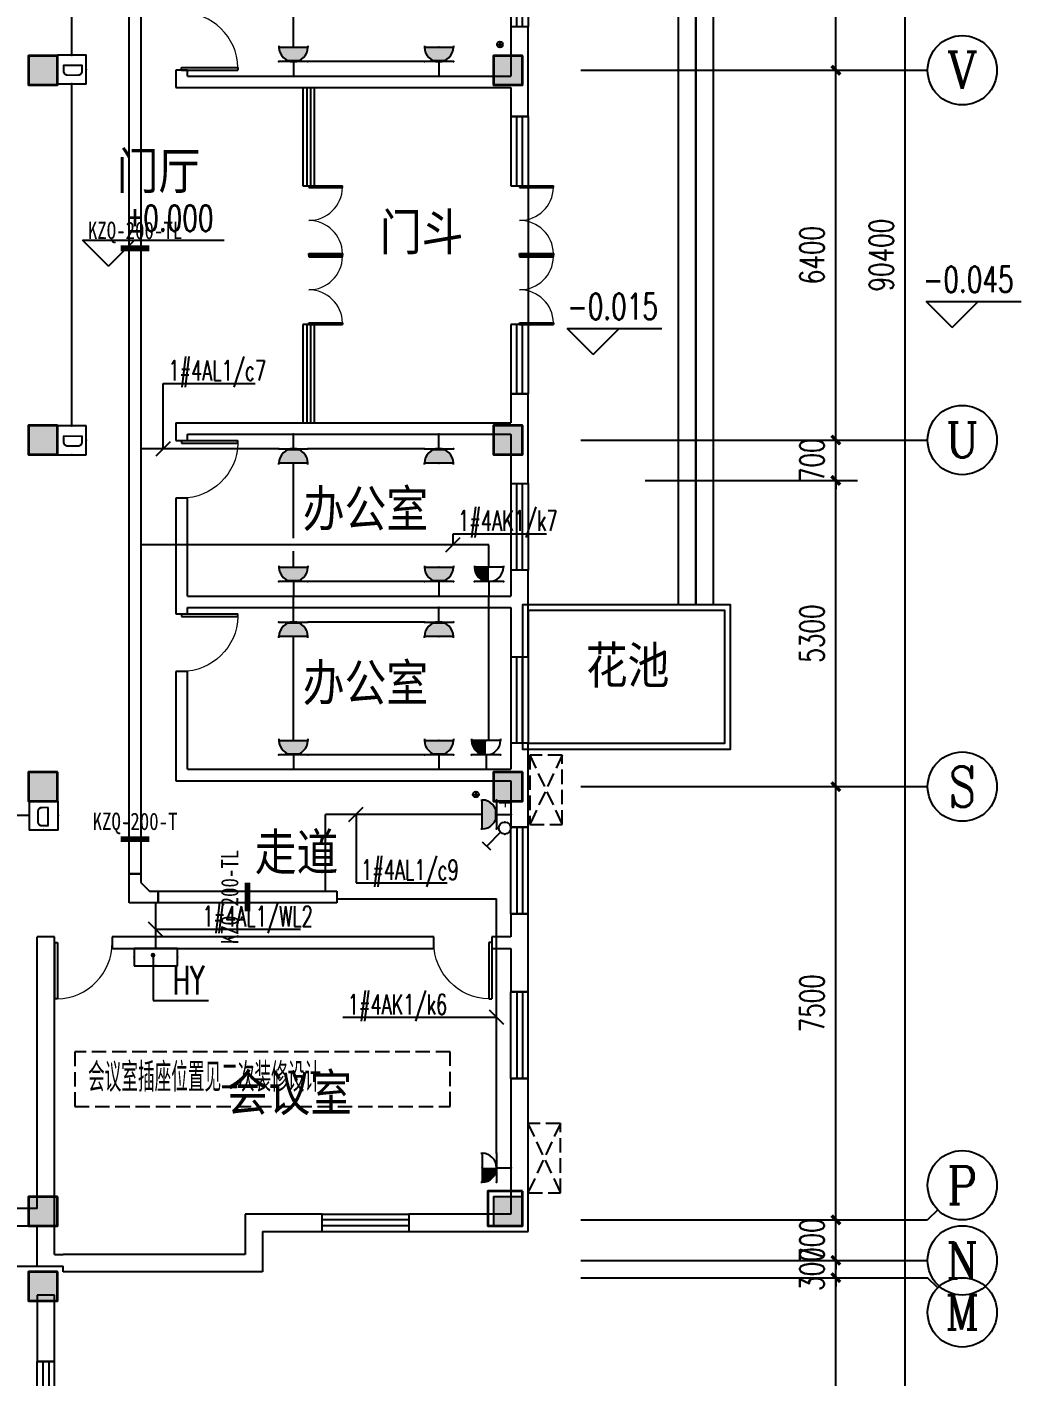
# Model space of a CAD drawing. Extents: x 0 to 302064749, y -59725395 to 1524223.
# Drawn here: x 2162855 to 2180055, y 1442572 to 1465924 of the extents above; entities that cross this region are included whole.
import ezdxf
from ezdxf.enums import TextEntityAlignment as Align

# ---------------------------------------------------------------- set-up
doc = ezdxf.new("R2010")
doc.units = 0
doc.header["$LTSCALE"] = 1000
doc.linetypes.add('DASH', pattern=[0.35, 0.25, -0.1])
for name, color, linetype in [('0-底图', 7, 'Continuous'), ('AXIS', 3, 'Continuous'), ('AXIS_TEXT', 7, 'Continuous'), ('CABLETRAY', 4, 'Continuous'), ('COLU', 7, 'Continuous'), ('COLU_HATCH', 251, 'Continuous'), ('CURTWALL', 4, 'Continuous'), ('DIM-照明', 3, 'Continuous'), ('DIM-箱柜', 7, 'Continuous'), ('DIM_ELEV', 3, 'Continuous'), ('DOTLN', 2, 'DASH'), ('EQUIP-插座', 3, 'Continuous'), ('EQUIP-消防', 3, 'Continuous'), ('EQUIP-照明', 3, 'Continuous'), ('EQUIP-箱柜', 3, 'Continuous'), ('PUB_TEXT', 7, 'Continuous'), ('STAIR', 2, 'Continuous'), ('TEL_TEXT', 7, 'Continuous'), ('TEXT', 7, 'Continuous'), ('WALL', 2, 'Continuous'), ('WINDOW', 4, 'Continuous'), ('WIRE-照明', 6, 'Continuous'), ('抗震支吊架', 2, 'Continuous'), ('排水', 153, 'Continuous'), ('看线', 30, 'Continuous'), ('空调外机', 211, 'Continuous')]:
    doc.layers.add(name, color=color, linetype=linetype)
doc.layers.add('砼柱', color=2, linetype='Continuous', lineweight=35)
doc.styles.add('_TCH_AXIS', font='COMPLEX', dxfattribs={"bigfont": 'GBCBIG'})
doc.styles.add('_TCH_DIM', font='SIMPLEX', dxfattribs={"width": 0.8, "height": 5, "bigfont": 'HZTXT'})
doc.styles.add('_TEL_DIM', font='simplex.shx', dxfattribs={"width": 0.8, "height": 3.5, "bigfont": 'gbcbig.shx'})
doc.styles.add('A_DIM_T3', font='simplex.shx', dxfattribs={"width": 0.7, "bigfont": 'gbcbig.shx'})
doc.styles.add('COMPLEX', font='COMPLEX')
doc.styles.add('kzcad', font='', dxfattribs={"width": 0.8})
doc.styles.get("Standard").update_dxf_attribs({"font": 'geniso.shx', "bigfont": 'hztxt.shx'})
doc.styles.get('kzcad').set_extended_font_data('SimSun')
doc.dimstyles.new('_TCH_ARCH&&150', dxfattribs={"dimtxt": 420, "dimasz": 150, "dimexe": 375, "dimexo": 450, "dimgap": 202.5, "dimtad": 1, "dimdec": 0, "dimzin": 0, "dimdsep": 46, "dimtxsty": 'A_DIM_T3', "dimblk": 'ARCHTICK', "dimcen": 0.09, "dimclrt": 7, "dimazin": 2, "dimtfac": 1, "dimtdec": 0, "dimtix": 1, "dimtmove": 2, "dimatfit": 3, "dimfxl": 150, "dimtolj": 1, "dimtzin": 0, "dimarcsym": 0})

# ---------------------------------------------------------------- blocks, each defined once
blk = doc.blocks.new('$equip$00001237')
for p, q in [((-0.5, 1.05), (-0.5, 1)), ((-0.5, 1), (0.5, 1)), ((0.5, 1.05), (0.5, 1)), ((0.5, 0.5), (-0.5, 0.5)), ((0, 0.5), (0, 0))]:
    blk.add_line(p, q)
blk.add_arc((0, 1), 0.5, 180, 0)
for p in [(0, 1), (-0.5, 0.5), (0.5, 0.5), (0, 0)]:
    blk.add_point(p)
for points in [[(0.433, 0.75), (-0.433, 0.75), (0.5, 1), (-0.5, 1)], [(0.25, 0.567), (-0.25, 0.567), (0.433, 0.75), (-0.433, 0.75)], [(0, 0.5), (0, 0.5), (0.25, 0.567), (-0.25, 0.567)]]:
    blk.add_solid(points)
at = {"flags": 9}
blk.add_attdef('A', (0, 0), '', height=0.00002, dxfattribs=at)
blk = doc.blocks.new('$equip$00001239')
for p, q in [((-0.5, 1.05), (-0.5, 1)), ((0.5, 1), (-0.5, 1)), ((0.5, 1.05), (0.5, 1)), ((0.5, 0.5), (-0.5, 0.5)), ((0, 0.5), (0, 0))]:
    blk.add_line(p, q)
blk.add_arc((0, 1), 0.5, 180, 0)
for points in [[(0, 0.75), (-0.433, 0.75), (0, 1), (-0.5, 1)], [(0, 0.567), (-0.25, 0.567), (0, 0.75), (-0.433, 0.75)], [(0, 0.5), (0, 0.5), (0, 0.567), (-0.25, 0.567)]]:
    blk.add_solid(points)
at = {"layer": 'EQUIP-照明'}
for p in [(0, 1), (-0.5, 0.5), (0.5, 0.5), (0, 0)]:
    blk.add_point(p, dxfattribs=at)
at = {"layer": 'EQUIP-照明', "flags": 9}
blk.add_attdef('A', (0, 0), '', height=0.00002, dxfattribs=at)
blk = doc.blocks.new('$equip$00002928')
for p, q in [((-0.75, 0.6), (-0.75, 0)), ((0.75, 0.6), (-0.75, 0.6)), ((0.75, 0), (0.75, 0.6)), ((-0.75, 0), (0.75, 0))]:
    blk.add_line(p, q)
at = {"const_width": 0.04}
blk.add_lwpolyline([(-0.75, 0.6), (-0.75, 0), (0.75, 0), (0.75, 0.6), (-0.75, 0.6), (-0.75, 0)], dxfattribs=at)
for p in [(0, 0.6), (-0.75, 0.3), (0.75, 0.3), (0, 0)]:
    blk.add_point(p)
at = {"color": 7, "style": '_TEL_DIM', "flags": 1}
for tag in ['A', 'REMARK']:
    blk.add_attdef(tag, text='', height=0.00002, dxfattribs=at).set_placement((0, 0), align=Align.MIDDLE_CENTER)
blk = doc.blocks.new('$equip$00001764')
for p, q in [((-0.5, 1.05), (-0.5, 1)), ((-0.5, 1), (0.5, 1)), ((0.5, 1.05), (0.5, 1)), ((0.5, 0.5), (-0.5, 0.5)), ((0, 0.5), (0, 0))]:
    blk.add_line(p, q)
blk.add_arc((0, 1), 0.5, 180, 0)
for p in [(-0.5, 0.5), (0.5, 0.5), (0, 0)]:
    blk.add_point(p)
for points in [[(0.433, 0.75), (-0.433, 0.75), (0.5, 1), (-0.5, 1)], [(0.25, 0.567), (-0.25, 0.567), (0.433, 0.75), (-0.433, 0.75)], [(0, 0.5), (0, 0.5), (0.25, 0.567), (-0.25, 0.567)]]:
    blk.add_solid(points)
at = {"color": 7, "style": '_TEL_DIM'}
blk.add_attdef('$TEXT$', text='', height=0.4, dxfattribs=at).set_placement((0.303, 0.211), align=Align.MIDDLE_CENTER)
at = {"color": 7, "style": '_TEL_DIM', "flags": 1}
blk.add_attdef('A', text='', height=0.00002, dxfattribs=at).set_placement((0, 0), align=Align.MIDDLE_CENTER)
blk = doc.blocks.new('$equip$00002327')
for p, q in [((0.484, 0.975), (0.766, 0.692)), ((0.147, 0.356), (0.625, 0.833))]:
    blk.add_line(p, q)
blk.add_circle((0, 0.208), 0.208)
for p in [(-0.208, 0.208), (0, 0.417), (0, 0), (0.208, 0.208)]:
    blk.add_point(p)
at = {"color": 7, "flags": 1}
blk.add_attdef('A', text='', height=0.00002, dxfattribs=at).set_placement((0, 0), align=Align.MIDDLE_CENTER)
blk = doc.blocks.new('ng')
at = {"layer": '排水'}
for p, q in [((345991, 781358), (346091, 781358)), ((346041, 781408), (346041, 781308))]:
    blk.add_line(p, q, dxfattribs=at)
blk.add_circle((346041, 781358), 50, dxfattribs=at)
blk = doc.blocks.new('1111')
at = {"layer": 'COLU_HATCH'}
h = blk.add_hatch(color=256, dxfattribs=at)
h.dxf.hatch_style = 1
h.paths.add_polyline_path([(1201342, 1074341), (1201342, 1074841), (1200842, 1074841), (1200842, 1074341)])
h = blk.add_hatch(color=256, dxfattribs=at)
h.dxf.hatch_style = 1
h.paths.add_polyline_path([(1209392, 1074341), (1209392, 1074841), (1208892, 1074841), (1208892, 1074341)])
h = blk.add_hatch(color=256, dxfattribs=at)
h.dxf.hatch_style = 1
h.paths.add_polyline_path([(1201342, 1067941), (1201342, 1068441), (1200842, 1068441), (1200842, 1067941)])
h = blk.add_hatch(color=256, dxfattribs=at)
h.dxf.hatch_style = 1
h.paths.add_polyline_path([(1209392, 1067941), (1209392, 1068441), (1208892, 1068441), (1208892, 1067941)])
h = blk.add_hatch(color=256, dxfattribs=at)
h.dxf.hatch_style = 1
h.paths.add_polyline_path([(1201342, 1061941), (1201342, 1062441), (1200842, 1062441), (1200842, 1061941)])
h = blk.add_hatch(color=256, dxfattribs=at)
h.dxf.hatch_style = 1
h.paths.add_polyline_path([(1209392, 1061941), (1209392, 1062441), (1208892, 1062441), (1208892, 1061941)])
h = blk.add_hatch(color=256, dxfattribs=at)
h.dxf.hatch_style = 1
h.paths.add_polyline_path([(1201342, 1054591), (1201342, 1055091), (1200842, 1055091), (1200842, 1054591)])
h = blk.add_hatch(color=256, dxfattribs=at)
h.dxf.hatch_style = 1
h.paths.add_polyline_path([(1209392, 1054591), (1209392, 1055091), (1208892, 1055091), (1208892, 1054591)])
h = blk.add_hatch(color=256, dxfattribs=at)
h.dxf.hatch_style = 1
h.paths.add_polyline_path([(1201342, 1053291), (1201342, 1053791), (1200842, 1053791), (1200842, 1053291)])
at = {"layer": 'COLU'}
for points in [[(1201342, 1074341), (1201342, 1074841), (1200842, 1074841), (1200842, 1074341)], [(1209392, 1074341), (1209392, 1074841), (1208892, 1074841), (1208892, 1074341)], [(1201342, 1067941), (1201342, 1068441), (1200842, 1068441), (1200842, 1067941)], [(1209392, 1067941), (1209392, 1068441), (1208892, 1068441), (1208892, 1067941)], [(1201342, 1061941), (1201342, 1062441), (1200842, 1062441), (1200842, 1061941)], [(1209392, 1061941), (1209392, 1062441), (1208892, 1062441), (1208892, 1061941)], [(1201342, 1054591), (1201342, 1055091), (1200842, 1055091), (1200842, 1054591)], [(1209392, 1054591), (1209392, 1055091), (1208892, 1055091), (1208892, 1054591)], [(1201342, 1053291), (1201342, 1053791), (1200842, 1053791), (1200842, 1053291)]]:
    blk.add_lwpolyline(points, close=True, dxfattribs=at)
blk = doc.blocks.new('rtyu')
at = {"layer": '砼柱', "lineweight": 35}
for points in [[(2923458, 690490), (2922958, 690490), (2922958, 689990), (2923458, 689990)], [(2923458, 690490), (2922958, 690490), (2922958, 689990), (2923458, 689990)], [(2931508, 690490), (2931008, 690490), (2931008, 689990), (2931508, 689990)], [(2931508, 690490), (2931008, 690490), (2931008, 689990), (2931508, 689990)], [(2923458, 684090), (2922958, 684090), (2922958, 683590), (2923458, 683590)], [(2923458, 684090), (2922958, 684090), (2922958, 683590), (2923458, 683590)], [(2931508, 684090), (2931008, 684090), (2931008, 683590), (2931508, 683590)], [(2931508, 684090), (2931008, 684090), (2931008, 683590), (2931508, 683590)], [(2923458, 678090), (2922958, 678090), (2922958, 677590), (2923458, 677590)], [(2923458, 678090), (2922958, 678090), (2922958, 677590), (2923458, 677590)], [(2931508, 678090), (2931008, 678090), (2931008, 677590), (2931508, 677590)], [(2931508, 678090), (2931008, 678090), (2931008, 677590), (2931508, 677590)], [(2923458, 670740), (2922958, 670740), (2922958, 670240), (2923458, 670240)], [(2923458, 670740), (2922958, 670740), (2922958, 670240), (2923458, 670240)], [(2931508, 670840), (2930908, 670840), (2930908, 670240), (2931508, 670240)], [(2931508, 670840), (2930908, 670840), (2930908, 670240), (2931508, 670240)], [(2923458, 669440), (2922958, 669440), (2922958, 668940), (2923458, 668940)], [(2923458, 669440), (2922958, 669440), (2922958, 668940), (2923458, 668940)]]:
    blk.add_lwpolyline(points, close=True, dxfattribs=at)
blk = doc.blocks.new('A$C6D717843')
at = {"layer": 'TEXT'}
blk.add_blockref('rtyu', (-2821208, -641940), dxfattribs=at)
blk = doc.blocks.new('_ArchTick')
at = {"color": 0, "linetype": 'ByBlock', "const_width": 0.4}
blk.add_lwpolyline([(-0.5, -0.5), (0.5, 0.5)], dxfattribs=at)
blk = doc.blocks.new('*D1033')
at = {"layer": 'AXIS', "color": 0, "lineweight": -2, "transparency": 16777216}
for p, q in [((1176154, -34650), (1179829, -34650)), ((1179454, -39450), (1179454, -34650)), ((1176154, -39450), (1179829, -39450))]:
    blk.add_line(p, q, dxfattribs=at)
at = {"layer": 'Defpoints', "color": 0, "transparency": 16777216}
for p in [(1175704, -34650), (1179454, -34650), (1175704, -39450)]:
    blk.add_point(p, dxfattribs=at)
at = {"layer": 'AXIS', "color": 0, "lineweight": -2, "transparency": 16777216, "xscale": 150, "yscale": 150, "zscale": 150}
for p, rotation in [((1179454, -34650), 90), ((1179454, -39450), 270)]:
    blk.add_blockref('_ArchTick', p, dxfattribs=dict(at, rotation=rotation))
at = {"layer": 'AXIS', "color": 7, "transparency": 16777216, "insert": (1179041, -37050), "char_height": 420, "attachment_point": 5, "rotation": 90, "style": 'A_DIM_T3'}
blk.add_mtext('\\A1;4800', dxfattribs=at)
blk = doc.blocks.new('*D1034')
at = {"layer": 'AXIS', "color": 0, "lineweight": -2, "transparency": 16777216}
for p, q in [((1179454, -34350), (1179454, -34200)), ((1176154, -34350), (1179829, -34350)), ((1179454, -34650), (1179454, -34350)), ((1176154, -34650), (1179829, -34650)), ((1179454, -34650), (1179454, -34800))]:
    blk.add_line(p, q, dxfattribs=at)
at = {"layer": 'Defpoints', "color": 0, "transparency": 16777216}
for p in [(1175704, -34350), (1179454, -34350), (1175704, -34650)]:
    blk.add_point(p, dxfattribs=at)
at = {"layer": 'AXIS', "color": 0, "lineweight": -2, "transparency": 16777216, "xscale": 150, "yscale": 150, "zscale": 150}
for p, rotation in [((1179454, -34350), 270), ((1179454, -34650), 90)]:
    blk.add_blockref('_ArchTick', p, dxfattribs=dict(at, rotation=rotation))
at = {"layer": 'AXIS', "color": 7, "transparency": 16777216, "insert": (1179041, -34500), "char_height": 420, "attachment_point": 5, "rotation": 90, "style": 'A_DIM_T3'}
blk.add_mtext('\\A1;300', dxfattribs=at)
blk = doc.blocks.new('*D1035')
at = {"layer": 'AXIS', "color": 0, "lineweight": -2, "transparency": 16777216}
for p, q in [((1179454, -33650), (1179454, -33500)), ((1176154, -33650), (1179829, -33650)), ((1179454, -34350), (1179454, -33650)), ((1176154, -34350), (1179829, -34350)), ((1179454, -34350), (1179454, -34500))]:
    blk.add_line(p, q, dxfattribs=at)
at = {"layer": 'Defpoints', "color": 0, "transparency": 16777216}
for p in [(1175704, -33650), (1179454, -33650), (1175704, -34350)]:
    blk.add_point(p, dxfattribs=at)
at = {"layer": 'AXIS', "color": 0, "lineweight": -2, "transparency": 16777216, "xscale": 150, "yscale": 150, "zscale": 150}
for p, rotation in [((1179454, -33650), 270), ((1179454, -34350), 90)]:
    blk.add_blockref('_ArchTick', p, dxfattribs=dict(at, rotation=rotation))
at = {"layer": 'AXIS', "color": 7, "transparency": 16777216, "insert": (1179041, -34000), "char_height": 420, "attachment_point": 5, "rotation": 90, "style": 'A_DIM_T3'}
blk.add_mtext('\\A1;700', dxfattribs=at)
blk = doc.blocks.new('*D1036')
at = {"layer": 'AXIS', "color": 0, "lineweight": -2, "transparency": 16777216}
for p, q in [((1176154, -26150), (1179829, -26150)), ((1179454, -33650), (1179454, -26150)), ((1176154, -33650), (1179829, -33650))]:
    blk.add_line(p, q, dxfattribs=at)
at = {"layer": 'Defpoints', "color": 0, "transparency": 16777216}
for p in [(1175704, -26150), (1179454, -26150), (1175704, -33650)]:
    blk.add_point(p, dxfattribs=at)
at = {"layer": 'AXIS', "color": 0, "lineweight": -2, "transparency": 16777216, "xscale": 150, "yscale": 150, "zscale": 150}
for p, rotation in [((1179454, -26150), 90), ((1179454, -33650), 270)]:
    blk.add_blockref('_ArchTick', p, dxfattribs=dict(at, rotation=rotation))
at = {"layer": 'AXIS', "color": 7, "transparency": 16777216, "insert": (1179041, -29900), "char_height": 420, "attachment_point": 5, "rotation": 90, "style": 'A_DIM_T3'}
blk.add_mtext('\\A1;7500', dxfattribs=at)
blk = doc.blocks.new('*D1037')
at = {"layer": 'AXIS', "color": 0, "lineweight": -2, "transparency": 16777216}
for p, q in [((1176154, -20850), (1179829, -20850)), ((1179454, -26150), (1179454, -20850)), ((1176154, -26150), (1179829, -26150))]:
    blk.add_line(p, q, dxfattribs=at)
at = {"layer": 'Defpoints', "color": 0, "transparency": 16777216}
for p in [(1175704, -20850), (1179454, -20850), (1175704, -26150)]:
    blk.add_point(p, dxfattribs=at)
at = {"layer": 'AXIS', "color": 0, "lineweight": -2, "transparency": 16777216, "xscale": 150, "yscale": 150, "zscale": 150}
for p, rotation in [((1179454, -20850), 90), ((1179454, -26150), 270)]:
    blk.add_blockref('_ArchTick', p, dxfattribs=dict(at, rotation=rotation))
at = {"layer": 'AXIS', "color": 7, "transparency": 16777216, "insert": (1179041, -23500), "char_height": 420, "attachment_point": 5, "rotation": 90, "style": 'A_DIM_T3'}
blk.add_mtext('\\A1;5300', dxfattribs=at)
blk = doc.blocks.new('*D1038')
at = {"layer": 'AXIS', "color": 0, "lineweight": -2, "transparency": 16777216}
for p, q in [((1179454, -20150), (1179454, -20000)), ((1176154, -20150), (1179829, -20150)), ((1179454, -20850), (1179454, -20150)), ((1176154, -20850), (1179829, -20850)), ((1179454, -20850), (1179454, -21000))]:
    blk.add_line(p, q, dxfattribs=at)
at = {"layer": 'Defpoints', "color": 0, "transparency": 16777216}
for p in [(1175704, -20150), (1179454, -20150), (1175704, -20850)]:
    blk.add_point(p, dxfattribs=at)
at = {"layer": 'AXIS', "color": 0, "lineweight": -2, "transparency": 16777216, "xscale": 150, "yscale": 150, "zscale": 150}
for p, rotation in [((1179454, -20150), 270), ((1179454, -20850), 90)]:
    blk.add_blockref('_ArchTick', p, dxfattribs=dict(at, rotation=rotation))
at = {"layer": 'AXIS', "color": 7, "transparency": 16777216, "insert": (1179041, -20500), "char_height": 420, "attachment_point": 5, "rotation": 90, "style": 'A_DIM_T3'}
blk.add_mtext('\\A1;700', dxfattribs=at)
blk = doc.blocks.new('*D1039')
at = {"layer": 'AXIS', "color": 0, "lineweight": -2, "transparency": 16777216}
for p, q in [((1176154, -13750), (1179829, -13750)), ((1179454, -20150), (1179454, -13750)), ((1176154, -20150), (1179829, -20150))]:
    blk.add_line(p, q, dxfattribs=at)
at = {"layer": 'Defpoints', "color": 0, "transparency": 16777216}
for p in [(1175704, -13750), (1179454, -13750), (1175704, -20150)]:
    blk.add_point(p, dxfattribs=at)
at = {"layer": 'AXIS', "color": 0, "lineweight": -2, "transparency": 16777216, "xscale": 150, "yscale": 150, "zscale": 150}
for p, rotation in [((1179454, -13750), 90), ((1179454, -20150), 270)]:
    blk.add_blockref('_ArchTick', p, dxfattribs=dict(at, rotation=rotation))
at = {"layer": 'AXIS', "color": 7, "transparency": 16777216, "insert": (1179041, -16950), "char_height": 420, "attachment_point": 5, "rotation": 90, "style": 'A_DIM_T3'}
blk.add_mtext('\\A1;6400', dxfattribs=at)
blk = doc.blocks.new('*D1040')
at = {"layer": 'AXIS', "color": 0, "lineweight": -2, "transparency": 16777216}
for p, q in [((1176154, -7750), (1179829, -7750)), ((1179454, -13750), (1179454, -7750)), ((1176154, -13750), (1179829, -13750))]:
    blk.add_line(p, q, dxfattribs=at)
at = {"layer": 'Defpoints', "color": 0, "transparency": 16777216}
for p in [(1175704, -7750), (1179454, -7750), (1175704, -13750)]:
    blk.add_point(p, dxfattribs=at)
at = {"layer": 'AXIS', "color": 0, "lineweight": -2, "transparency": 16777216, "xscale": 150, "yscale": 150, "zscale": 150}
for p, rotation in [((1179454, -7750), 90), ((1179454, -13750), 270)]:
    blk.add_blockref('_ArchTick', p, dxfattribs=dict(at, rotation=rotation))
at = {"layer": 'AXIS', "color": 7, "transparency": 16777216, "insert": (1179041, -10750), "char_height": 420, "attachment_point": 5, "rotation": 90, "style": 'A_DIM_T3'}
blk.add_mtext('\\A1;6000', dxfattribs=at)
blk = doc.blocks.new('*D1049')
at = {"layer": 'AXIS', "color": 0, "lineweight": -2, "transparency": 16777216}
for p, q in [((1176154, 28250), (1181029, 28250)), ((1180654, -62150), (1180654, 28250)), ((1176154, -62150), (1181029, -62150))]:
    blk.add_line(p, q, dxfattribs=at)
at = {"layer": 'Defpoints', "color": 0, "transparency": 16777216}
for p in [(1175704, 28250), (1180654, 28250), (1175704, -62150)]:
    blk.add_point(p, dxfattribs=at)
at = {"layer": 'AXIS', "color": 0, "lineweight": -2, "transparency": 16777216, "xscale": 150, "yscale": 150, "zscale": 150}
for p, rotation in [((1180654, 28250), 90), ((1180654, -62150), 270)]:
    blk.add_blockref('_ArchTick', p, dxfattribs=dict(at, rotation=rotation))
at = {"layer": 'AXIS', "color": 7, "transparency": 16777216, "insert": (1180241, -16950), "char_height": 420, "attachment_point": 5, "rotation": 90, "style": 'A_DIM_T3'}
blk.add_mtext('\\A1;90400', dxfattribs=at)
blk = doc.blocks.new('$WINLIB2D$00000001')
at = {"color": 0}
for points in [[(-0.5, 0.5), (-0.5, -0.5)], [(-0.5, 0.5), (0.5, 0.5)], [(0.5, -0.5), (0.5, 0.5)], [(0.5, 0.1667), (-0.5, 0.1667)], [(0.5, -0.1667), (-0.5, -0.1667)], [(-0.5, -0.5), (0.5, -0.5)]]:
    blk.add_lwpolyline(points, dxfattribs=at)
blk = doc.blocks.new('$DorLib2D$00000001')
for p, q in [((0.45, 0.975), (0.5, 0.975)), ((0.45, 0), (0.45, 0.975)), ((0.5, 0), (0.5, 0.975)), ((0.5, 0), (0.45, 0))]:
    blk.add_line(p, q)
at = {"lineweight": 13}
blk.add_arc((0.475, 0), 0.975, 91.4693, 180, dxfattribs=at)
blk = doc.blocks.new('$DorLib2D$00000002')
for p, q in [((-0.5, 0), (-0.5, 0.4875)), ((-0.475, 0.4875), (-0.5, 0.4875)), ((-0.475, 0), (-0.475, 0.4875)), ((0.475, 0), (0.475, 0.4875)), ((0.475, 0.4875), (0.5, 0.4875)), ((0.5, 0), (0.5, 0.4875)), ((-0.5, 0), (-0.475, 0)), ((0.5, 0), (0.475, 0))]:
    blk.add_line(p, q)
at = {"lineweight": 13}
for centre, start, end in [((-0.4875, 0), 0, 88.53072), ((0.4875, 0), 91.46928, 180)]:
    blk.add_arc(centre, 0.4875, start, end, dxfattribs=at)
blk = doc.blocks.new('_AXISO')
blk.add_circle((0, 0), 0.5)
at = {"layer": 'AXIS_TEXT', "style": 'COMPLEX', "width": 1.041667}
blk.add_attdef('A', text='', height=0.56, dxfattribs=at).set_placement((-0.25, -0.28), (0.25, -0.28), align=Align.FIT)
blk = doc.blocks.new('$equip$00002755')
for p, q in [((0.5, 0.5), (-0.5, 0.5)), ((-0.5, 0.5), (-0.5, -0.5)), ((0.5, -0.5), (0.5, 0.5)), ((-0.5, -0.5), (0.5, -0.5))]:
    blk.add_line(p, q)
at = {"const_width": 0.04}
blk.add_lwpolyline([(-0.5, 0.5), (0.5, 0.5), (0.5, -0.5), (-0.5, -0.5), (-0.5, 0.5), (0.5, 0.5)], dxfattribs=at)
for p in [(0, 0.5), (-0.5, 0), (0.5, 0), (-0.027, -0.5)]:
    blk.add_point(p)
at = {"color": 7}
blk.add_attdef('$TEXT$', text='', height=0.4, dxfattribs=at).set_placement((0.026, -0.008), align=Align.MIDDLE_CENTER)
at = {"color": 7, "flags": 1}
for tag, height, p in [('A', 0.00002, (0, 0)), ('B', 0.4, (0.755, -0.254))]:
    blk.add_attdef(tag, text='', height=height, dxfattribs=at).set_placement(p, align=Align.MIDDLE_CENTER)
blk = doc.blocks.new('gfhjghj')
at = {"layer": 'AXIS'}
for p, q in [((1175042.5, -13749.9), (1181042.5, -13749.9)), ((1175042.5, -20149.9), (1181042.5, -20149.9)), ((1175042.5, -26149.9), (1181042.5, -26149.9)), ((1181218.2, -33474.2), (1181042.5, -33649.9)), ((1175042.5, -33649.9), (1181042.5, -33649.9)), ((1175042.5, -34349.9), (1181042.5, -34349.9)), ((1175042.5, -34649.9), (1181042.5, -34649.9)), ((1181218.2, -34825.7), (1181042.5, -34649.9))]:
    blk.add_line(p, q, dxfattribs=at)
at = {"layer": 'CURTWALL'}
for p, q in [((1170232.7, -14049.9), (1170232.7, -15749.9)), ((1170299.4, -14049.9), (1170299.4, -15749.9)), ((1170366.1, -14049.9), (1170366.1, -15749.9)), ((1170432.7, -15749.9), (1170432.7, -14049.9)), ((1170232.7, -15749.9), (1170432.7, -15749.9)), ((1170432.7, -18149.9), (1170232.7, -18149.9)), ((1170232.7, -18149.9), (1170232.7, -19849.9)), ((1170299.4, -18149.9), (1170299.4, -19849.9)), ((1170366.1, -18149.9), (1170366.1, -19849.9)), ((1170432.7, -19849.9), (1170432.7, -18149.9))]:
    blk.add_line(p, q, dxfattribs=at)
at = {"layer": 'DIM_ELEV'}
for p, q in [((1166867, -17141.3), (1166417, -16691.3)), ((1166417, -16691.3), (1168868, -16691.3)), ((1166867, -17141.3), (1167317, -16691.3)), ((1181468.1, -18200.8), (1181018.1, -17750.8)), ((1181018.1, -17750.8), (1182658.3, -17750.8)), ((1181468.1, -18200.8), (1181918.1, -17750.8)), ((1175254.8, -18668.5), (1174804.8, -18218.5)), ((1174804.8, -18218.5), (1176444.9, -18218.5)), ((1175254.8, -18668.5), (1175704.8, -18218.5))]:
    blk.add_line(p, q, dxfattribs=at)
at = {"layer": 'STAIR'}
for points in [[(1176732.7, -10899.9), (1177032.7, -10899.9), (1177032.7, -22999.9), (1176732.7, -22999.9)], [(1177032.7, -10899.9), (1177332.7, -10899.9), (1177332.7, -22999.9), (1177032.7, -22999.9)], [(1174032.7, -25499.9), (1177632.7, -25499.9), (1177632.7, -22999.9), (1174032.7, -22999.9)], [(1174132.7, -25399.9), (1177532.7, -25399.9), (1177532.7, -23099.9), (1174132.7, -23099.9)]]:
    blk.add_lwpolyline(points, close=True, dxfattribs=at)
blk.add_lwpolyline([(1174032.7, -22999.9), (1174032.7, -25499.9), (1177632.7, -25499.9), (1177632.7, -22999.9)], dxfattribs=at)
at = {"layer": 'WALL'}
for p, q in [((1174132.7, -12999.9), (1173832.7, -12999.9)), ((1173832.7, -12999.9), (1173832.7, -13849.9)), ((1174132.7, -13949.9), (1174132.7, -12999.9)), ((1168232.7, -13749.9), (1168032.7, -13749.9)), ((1168032.7, -13749.9), (1168032.7, -14049.9)), ((1168232.7, -13849.9), (1168232.7, -13749.9)), ((1168232.7, -13849.9), (1170332.7, -13849.9)), ((1170332.7, -13849.9), (1173832.7, -13849.9)), ((1174132.7, -14549.9), (1174132.7, -13949.9)), ((1168032.7, -14049.9), (1170332.7, -14049.9)), ((1170332.7, -14049.9), (1173832.7, -14049.9)), ((1173832.7, -14049.9), (1173832.7, -14549.9)), ((1173832.7, -14549.9), (1174132.7, -14549.9)), ((1174132.7, -19349.9), (1173832.7, -19349.9)), ((1173832.7, -19349.9), (1173832.7, -19849.9)), ((1174132.7, -19949.9), (1174132.7, -19349.9)), ((1168032.7, -19849.9), (1170332.7, -19849.9)), ((1168032.7, -19849.9), (1168032.7, -20156.9)), ((1168232.7, -20049.9), (1170332.7, -20049.9)), ((1168232.7, -20156.9), (1168232.7, -20049.9)), ((1170332.7, -19849.9), (1173832.7, -19849.9)), ((1170332.7, -20049.9), (1173832.7, -20049.9)), ((1173832.7, -20049.9), (1173832.7, -20899.9)), ((1174132.7, -20899.9), (1174132.7, -19949.9)), ((1168032.7, -20156.9), (1168232.7, -20156.9)), ((1173832.7, -20899.9), (1174132.7, -20899.9)), ((1168232.7, -21156.9), (1168032.7, -21156.9)), ((1168032.7, -21156.9), (1168032.7, -22949.9)), ((1168232.7, -22849.9), (1168232.7, -21156.9)), ((1174132.7, -22399.9), (1173832.7, -22399.9)), ((1173832.7, -22399.9), (1173832.7, -22849.9)), ((1174132.7, -22949.9), (1174132.7, -22399.9)), ((1168232.7, -22849.9), (1173832.7, -22849.9)), ((1168032.7, -22949.9), (1168032.7, -23156.9)), ((1168232.7, -23049.9), (1173832.7, -23049.9)), ((1168232.7, -23156.9), (1168232.7, -23049.9)), ((1173832.7, -23049.9), (1173832.7, -23899.9)), ((1174132.7, -23899.9), (1174132.7, -22949.9)), ((1168032.7, -23156.9), (1168232.7, -23156.9)), ((1173832.7, -23899.9), (1174132.7, -23899.9)), ((1168232.7, -24156.9), (1168032.7, -24156.9)), ((1168032.7, -24156.9), (1168032.7, -26049.9)), ((1168232.7, -25849.9), (1168232.7, -24156.9)), ((1174132.7, -25399.9), (1173832.7, -25399.9)), ((1173832.7, -25399.9), (1173832.7, -25849.9)), ((1174132.7, -25949.9), (1174132.7, -25399.9)), ((1168232.7, -25849.9), (1173832.7, -25849.9)), ((1168032.7, -26049.9), (1173832.7, -26049.9)), ((1173832.7, -26049.9), (1173832.7, -26849.9)), ((1174132.7, -26849.9), (1174132.7, -25949.9)), ((1173832.7, -26849.9), (1174132.7, -26849.9)), ((1174132.7, -28349.9), (1173832.7, -28349.9)), ((1173832.7, -28349.9), (1173832.7, -28749.9)), ((1174132.7, -28849.9), (1174132.7, -28349.9)), ((1165932.7, -28749.9), (1165632.7, -28749.9)), ((1165632.7, -33449.9), (1165632.7, -28749.9)), ((1165932.7, -28949.9), (1165932.7, -28749.9)), ((1165932.7, -33649.9), (1165932.7, -28949.9)), ((1172498.4, -28749.9), (1166932.7, -28749.9)), ((1166932.7, -28749.9), (1166932.7, -28949.9)), ((1166932.7, -28949.9), (1172498.4, -28949.9)), ((1172498.4, -28949.9), (1172498.4, -28749.9)), ((1173832.7, -28749.9), (1173498.4, -28749.9)), ((1173498.4, -28749.9), (1173498.4, -28949.9)), ((1173498.4, -28949.9), (1173832.7, -28949.9)), ((1173832.7, -28949.9), (1173832.7, -29699.9)), ((1174132.7, -29699.9), (1174132.7, -28849.9)), ((1173832.7, -29699.9), (1174132.7, -29699.9)), ((1174132.7, -31199.9), (1173832.7, -31199.9)), ((1173832.7, -31199.9), (1173832.7, -33549.9)), ((1174132.7, -33849.9), (1174132.7, -31199.9)), ((1165632.7, -33449.9), (1164682.5, -33449.9)), ((1170562.7, -33549.9), (1169232.7, -33549.9)), ((1169232.7, -33549.9), (1169232.7, -34249.9)), ((1170562.7, -33849.9), (1170562.7, -33549.9)), ((1173832.7, -33549.9), (1172062.7, -33549.9)), ((1172062.7, -33549.9), (1172062.7, -33849.9)), ((1164682.5, -33749.9), (1165632.7, -33749.9)), ((1165632.7, -34449.9), (1165632.7, -33749.9)), ((1165932.7, -34249.9), (1165932.7, -33649.9)), ((1169532.7, -33849.9), (1170562.7, -33849.9)), ((1169532.7, -33849.9), (1169532.7, -34549.9)), ((1172062.7, -33849.9), (1174132.7, -33849.9)), ((1165932.7, -34249.9), (1166082.7, -34249.9)), ((1169232.7, -34249.9), (1166082.7, -34249.9)), ((1165632.7, -34449.9), (1166082.7, -34449.9)), ((1166082.7, -34549.9), (1166082.7, -34449.9)), ((1169532.7, -34549.9), (1166082.7, -34549.9)), ((1165632.7, -34949.9), (1165632.7, -36099.9)), ((1165932.7, -34949.9), (1165632.7, -34949.9)), ((1165932.7, -36099.9), (1165932.7, -34949.9)), ((1165632.7, -36099.9), (1165932.7, -36099.9))]:
    blk.add_line(p, q, dxfattribs=at)
at = {"layer": 'WINDOW'}
for p, q in [((1174132.7, -15749.9), (1174132.7, -16949.9)), ((1174132.7, -16949.9), (1174132.7, -18149.9))]:
    blk.add_line(p, q, dxfattribs=at)
at = {"layer": '看线'}
blk.add_line((1162232.7, -34449.9), (1165682.7, -34449.9), dxfattribs=at)
at = {"layer": '空调外机', "linetype": 'DASH'}
for p, q in [((1174156.8, -25604.4), (1174719.3, -26804.4)), ((1174719.3, -25604.4), (1174156.8, -26804.4)), ((1174125.8, -31981.7), (1174688.3, -33181.7)), ((1174688.3, -31981.7), (1174125.8, -33181.7))]:
    blk.add_line(p, q, dxfattribs=at)
for points in [[(1174156.8, -25604.4), (1174156.8, -26804.4), (1174719.3, -26804.4), (1174719.3, -25604.4)], [(1174125.8, -31981.7), (1174125.8, -33181.7), (1174688.3, -33181.7), (1174688.3, -31981.7)]]:
    blk.add_lwpolyline(points, close=True, dxfattribs=at)
for name, p in [('A$C6D717843', (1063732.7, -62049.9)), ('1111', (-35359.3, -1088341))]:
    blk.add_blockref(name, p)
at = {"layer": 'AXIS'}
ref = blk.add_blockref('_AXISO', (1181642.5, -13749.9), dxfattribs=dict(at, xscale=1200, yscale=1200, zscale=1200))
ref.add_attrib('A', 'V', dxfattribs={"layer": 'AXIS_TEXT', "height": 637.8, "style": '_TCH_AXIS'}).set_placement((1181369.2, -14068.8), (1181915.8, -14068.8), align=Align.FIT)
ref = blk.add_blockref('_AXISO', (1181642.5, -20149.9), dxfattribs=dict(at, xscale=1200, yscale=1200, zscale=1200))
ref.add_attrib('A', 'U', dxfattribs={"layer": 'AXIS_TEXT', "height": 608.3, "style": '_TCH_AXIS'}).set_placement((1181352.8, -20454.1), (1181932.1, -20454.1), align=Align.FIT)
ref = blk.add_blockref('_AXISO', (1181642.5, -26149.9), dxfattribs=dict(at, xscale=1200, yscale=1200, zscale=1200))
ref.add_attrib('A', 'S', dxfattribs={"layer": 'AXIS_TEXT', "height": 698.9, "style": '_TCH_AXIS'}).set_placement((1181409.5, -26499.4), (1181875.5, -26499.4), align=Align.FIT)
ref = blk.add_blockref('_AXISO', (1181642.5, -33049.9), dxfattribs=dict(at, xscale=1200, yscale=1200, zscale=1200))
ref.add_attrib('A', 'P', dxfattribs={"layer": 'AXIS_TEXT', "height": 652.9, "style": '_TCH_AXIS'}).set_placement((1181378.2, -33376.4), (1181906.8, -33376.4), align=Align.FIT)
ref = blk.add_blockref('_AXISO', (1181642.5, -34349.9), dxfattribs=dict(at, xscale=1200, yscale=1200, zscale=1200))
ref.add_attrib('A', 'N', dxfattribs={"layer": 'AXIS_TEXT', "height": 622.9, "style": '_TCH_AXIS'}).set_placement((1181360.7, -34661.4), (1181924.3, -34661.4), align=Align.FIT)
ref = blk.add_blockref('_AXISO', (1181642.5, -35249.9), dxfattribs=dict(at, xscale=1200, yscale=1200, zscale=1200))
ref.add_attrib('A', 'M', dxfattribs={"layer": 'AXIS_TEXT', "height": 594, "style": '_TCH_AXIS'}).set_placement((1181345.5, -35546.9), (1181939.5, -35546.9), align=Align.FIT)
at = {"layer": 'WINDOW'}
for name, p, xscale, yscale, zscale, rotation in [('$WINLIB2D$00000001', (1173982.7, -12249.9), -1500, 300, 300, 90), ('$DorLib2D$00000001', (1168132.7, -13249.9), 1000, 1000, 200, 270), ('$WINLIB2D$00000001', (1173982.7, -15149.9), 1200, 300, 300, 270), ('$DorLib2D$00000002', (1170332.7, -16349.9), 1200, 1200, 200, 270), ('$DorLib2D$00000002', (1173982.7, -16349.9), 1200, 1200, 300, 270), ('$DorLib2D$00000002', (1170332.7, -17549.9), 1200, 1200, 200, 270), ('$DorLib2D$00000002', (1173982.7, -17549.9), 1200, 1200, 300, 270), ('$WINLIB2D$00000001', (1173982.7, -18749.9), 1200, 300, 300, 270), ('$DorLib2D$00000001', (1168132.7, -20656.9), -1000, 1000, 200, 270), ('$WINLIB2D$00000001', (1173982.7, -21649.9), -1500, 300, 300, 90), ('$DorLib2D$00000001', (1168132.7, -23656.9), -1000, 1000, 200, 270), ('$WINLIB2D$00000001', (1173982.7, -24649.9), -1500, 300, 300, 90), ('$WINLIB2D$00000001', (1173982.7, -27599.9), 1500, 300, 300, 90), ('$DorLib2D$00000001', (1166432.7, -28849.9), 1000, 1000, 200, 180.0000000217006), ('$DorLib2D$00000001', (1172998.4, -28849.9), -1000, 1000, 200, 180.0000000217006), ('$WINLIB2D$00000001', (1173982.7, -30449.9), 1500, 300, 300, 90), ('$WINLIB2D$00000001', (1171312.7, -33699.9), -1500, 300, 300, 180), ('$WINLIB2D$00000001', (1165782.7, -37399.9), 2600, 300, 300, 90)]:
    blk.add_blockref(name, p, dxfattribs=dict(at, xscale=xscale, yscale=yscale, zscale=zscale, rotation=rotation))
at = {"layer": '排水'}
for p in [(827601.2, -794661.5), (827182.4, -807642.3)]:
    blk.add_blockref('ng', p, dxfattribs=at)
at = {"layer": 'PUB_TEXT'}
for s, p in [('门厅', (1167009.5, -15876.7)), ('门斗', (1171563.2, -16936.1)), ('办公室', (1170228.9, -21723.3)), ('花池', (1175126.6, -24435.2)), ('办公室', (1170228.9, -24736)), ('走道', (1169398.8, -27667.5)), ('会议室', (1168910.6, -31832))]:
    blk.add_text(s, height=723.4, dxfattribs=at).set_placement(p)
at = {"layer": 'PUB_TEXT', "style": '_TCH_DIM', "width": 0.705882}
for s, p in [('%%P0.000', (1167173, -16533.8)), ('-0.045', (1180963.3, -17593.3)), ('-0.015', (1174809.9, -18061))]:
    blk.add_text(s, height=446.25, dxfattribs=at).set_placement(p)
at = {"layer": 'AXIS'}
for p1, p2, distance, picture, middle in [((1175703.7, -62149.9), (1175703.7, 28250.1), -4950, '*D1049', (1180241.2, -16949.9)), ((1175703.7, -13749.9), (1175703.7, -7749.9), -3750, '*D1040', (1179041.2, -10749.9)), ((1175703.7, -20149.9), (1175703.7, -13749.9), -3750, '*D1039', (1179041.2, -16949.9)), ((1175703.7, -20849.9), (1175703.7, -20149.9), -3750, '*D1038', (1179041.2, -20499.9)), ((1175703.7, -26149.9), (1175703.7, -20849.9), -3750, '*D1037', (1179041.2, -23499.9)), ((1175703.7, -33649.9), (1175703.7, -26149.9), -3750, '*D1036', (1179041.2, -29899.9)), ((1175703.7, -34349.9), (1175703.7, -33649.9), -3750, '*D1035', (1179041.2, -33999.9)), ((1175703.7, -34649.9), (1175703.7, -34349.9), -3750, '*D1034', (1179041.2, -34499.9)), ((1175703.7, -39449.9), (1175703.7, -34649.9), -3750, '*D1033', (1179041.2, -37049.9))]:
    dim = blk.add_aligned_dim(p1=p1, p2=p2, distance=distance, dimstyle='_TCH_ARCH&&150', dxfattribs=at)
    dim.commit()
    dim.dimension.update_dxf_attribs({"geometry": picture, "text_midpoint": middle})

msp = doc.modelspace()

# ---------------------------------------------------------------- linework, layer by layer
at = {"layer": 'CABLETRAY'}
for p, q in [((2164624, 1451264), (2164624, 1472771)), ((2164824, 1472771), (2164824, 1451264)), ((2164824, 1451264), (2164624, 1451264)), ((2164624, 1450764), (2164624, 1451264)), ((2164624, 1451264), (2164824, 1451264)), ((2164824, 1451264), (2164824, 1451114)), ((2164824, 1451114), (2164974, 1450964)), ((2164974, 1450964), (2165124, 1450964)), ((2165124, 1450764), (2165124, 1450964)), ((2165124, 1450964), (2168217, 1450964)), ((2165124, 1450964), (2165124, 1450764)), ((2168217, 1450964), (2168217, 1450764)), ((2165124, 1450764), (2164624, 1450764)), ((2168217, 1450764), (2165124, 1450764))]:
    msp.add_line(p, q, dxfattribs=at)
at = {"layer": 'DIM-照明'}
for p, q in [((2165090, 1458500), (2165337, 1458747)), ((2170105, 1456837), (2170353, 1457084)), ((2168425, 1452169), (2168672, 1452417)), ((2165207, 1450182), (2164960, 1450430)), ((2171103, 1448655), (2170856, 1448903))]:
    msp.add_line(p, q, dxfattribs=at)
for points in [[(2165213, 1458624), (2165213, 1459753)], [(2165213, 1459753), (2166801, 1459753)], [(2170229, 1456961), (2170229, 1457153)], [(2170229, 1457153), (2171843, 1457153)], [(2168549, 1452293), (2168549, 1451109)], [(2168549, 1451109), (2170128, 1451109)], [(2165083, 1450306), (2165418, 1450306)], [(2165418, 1450306), (2167587, 1450306)], [(2170264, 1448779), (2168318, 1448779)], [(2170980, 1448779), (2170264, 1448779)]]:
    msp.add_lwpolyline(points, dxfattribs=at)
at = {"layer": 'DIM-箱柜'}
for p, q in [((2165035, 1449858), (2165036, 1449075)), ((2165036, 1449075), (2165993, 1449075))]:
    msp.add_line(p, q, dxfattribs=at)
at = {"layer": 'DIM-箱柜', "const_width": 40}
msp.add_lwpolyline([(2165035, 1449878, 1), (2165035, 1449838, 1)], format="xyb", close=True, dxfattribs=at)
at = {"layer": 'DOTLN', "linetype": 'DASH'}
msp.add_lwpolyline([(2163683, 1447239), (2170177, 1447239), (2170177, 1448183), (2163683, 1448183)], close=True, dxfattribs=at)
at = {"layer": 'WIRE-照明'}
for p, q in [((2163630, 1465438), (2163630, 1471014)), ((2167465, 1465574), (2167465, 1467374)), ((2169732, 1465324), (2167715, 1465324)), ((2163630, 1459019), (2163630, 1464938)), ((2167215, 1458624), (2164824, 1458624)), ((2169732, 1458624), (2167715, 1458624)), ((2167465, 1457073), (2167465, 1458374)), ((2170848, 1456961), (2164824, 1456961)), ((2170848, 1456574), (2170848, 1456961)), ((2167465, 1456574), (2167465, 1456848)), ((2169732, 1456324), (2167715, 1456324)), ((2167465, 1455874), (2167465, 1456074)), ((2170847, 1453574), (2170848, 1456074)), ((2169732, 1455624), (2167715, 1455624)), ((2167465, 1453574), (2167465, 1455374)), ((2169732, 1453324), (2167715, 1453324)), ((2162893, 1452274), (2155430, 1452274)), ((2168019, 1450964), (2168019, 1452293)), ((2170730, 1452293), (2168019, 1452293)), ((2168217, 1450833), (2170980, 1450833)), ((2170980, 1446428), (2170980, 1450833)), ((2165083, 1449974), (2165083, 1450764))]:
    msp.add_line(p, q, dxfattribs=at)
at = {"layer": '抗震支吊架', "color": 2, "const_width": 100}
for points in [[(2164474, 1462093), (2164974, 1462093)], [(2164474, 1451864), (2164974, 1451864)], [(2166671, 1450614), (2166671, 1451114)]]:
    msp.add_lwpolyline(points, dxfattribs=at)

# ---------------------------------------------------------------- block references
at = {"layer": '0-底图'}
msp.add_blockref('gfhjghj', (997397, 1478924), dxfattribs=at)
at = {"layer": 'EQUIP-插座', "xscale": 500, "yscale": 500, "zscale": 500}
for name, p in [('$equip$00001237', (2167465, 1465074)), ('$equip$00001237', (2169982, 1465074)), ('$equip$00001237', (2167465, 1456074)), ('$equip$00001237', (2169982, 1456074)), ('$equip$00001239', (2170848, 1456074)), ('$equip$00001237', (2167465, 1453074)), ('$equip$00001237', (2169982, 1453074)), ('$equip$00001239', (2170798, 1453074))]:
    msp.add_blockref(name, p, dxfattribs=at)
for name, p, rotation in [('$equip$00001237', (2167465, 1458874), 180), ('$equip$00001237', (2169982, 1458874), 180), ('$equip$00001237', (2167465, 1455874), 180), ('$equip$00001237', (2169982, 1455874), 180), ('$equip$00001239', (2171230, 1446178), 90)]:
    msp.add_blockref(name, p, dxfattribs=dict(at, rotation=rotation))
at = {"layer": 'EQUIP-插座'}
ref = msp.add_blockref('$equip$00001764', (2171230, 1452293), dxfattribs=dict(at, xscale=500, yscale=500, zscale=500, rotation=90))
ref.add_attrib('$TEXT$', 'F', dxfattribs={"layer": '0', "color": 7, "height": 200, "rotation": 270, "style": '_TEL_DIM'}).set_placement((2171124, 1452445), align=Align.MIDDLE_CENTER)
at = {"layer": 'EQUIP-消防', "ltscale": 5}
ref = msp.add_blockref('$equip$00002755', (2163630, 1465188), dxfattribs=dict(at, xscale=500, yscale=500, zscale=500, rotation=270))
ref.add_attrib('$TEXT$', 'D', dxfattribs={"layer": '0', "color": 7, "height": 350, "rotation": 270}).set_placement((2163648, 1465175), align=Align.MIDDLE_CENTER)
ref = msp.add_blockref('$equip$00002755', (2163630, 1458769), dxfattribs=dict(at, xscale=500, yscale=500, zscale=500, rotation=270))
ref.add_attrib('$TEXT$', 'D', dxfattribs={"layer": '0', "color": 7, "height": 350, "rotation": 270}).set_placement((2163648, 1458756), align=Align.MIDDLE_CENTER)
ref = msp.add_blockref('$equip$00002755', (2163143, 1452274), dxfattribs=dict(at, xscale=500, yscale=500, zscale=500, rotation=180))
ref.add_attrib('$TEXT$', 'D', dxfattribs={"layer": '0', "color": 7, "height": 350, "rotation": 180}).set_placement((2163131, 1452255), align=Align.MIDDLE_CENTER)
at = {"layer": 'EQUIP-照明', "xscale": 500, "yscale": 500, "zscale": 500, "rotation": 180}
msp.add_blockref('$equip$00002327', (2171122, 1452162), dxfattribs=at)
at = {"layer": 'EQUIP-箱柜', "xscale": 500, "yscale": 500, "zscale": 500}
msp.add_blockref('$equip$00002928', (2165083, 1449674), dxfattribs=at)

# ---------------------------------------------------------------- texts
at = {"layer": 'DIM-照明', "color": 7, "style": '_TEL_DIM', "width": 0.64}
for s, p in [('1#4AL1/c7', (2165301, 1459803)), ('1#4AK1/k7', (2170316, 1457203)), ('1#4AL1/c9', (2168636, 1451159)), ('1#4AL1/WL2', (2165889, 1450356)), ('1#4AK1/k6', (2168406, 1448829))]:
    msp.add_text(s, height=350, dxfattribs=at).set_placement(p)
at = {"layer": 'DIM-箱柜', "color": 7, "style": '_TEL_DIM', "width": 0.64}
msp.add_text('HY', height=500, dxfattribs=at).set_placement((2165375, 1449175))
at = {"layer": 'TEL_TEXT', "style": '_TEL_DIM', "width": 0.8}
msp.add_text('会议室插座位置见二次装修设计', height=500, dxfattribs=at).set_placement((2163911, 1447494))
at = {"layer": '抗震支吊架', "color": 2, "style": 'kzcad', "width": 0.8}
for s, rotation, p in [('KZQ-200-TL', 359.8854, (2164724, 1462253)), ('KZQ-200-T', 359.8854, (2164724, 1452024)), ('KZQ-200-TL', 89.8854, (2166511, 1450864))]:
    msp.add_text(s, height=300, rotation=rotation, dxfattribs=at).set_placement(p, align=Align.CENTER)

doc.saveas('drawing.dxf')
